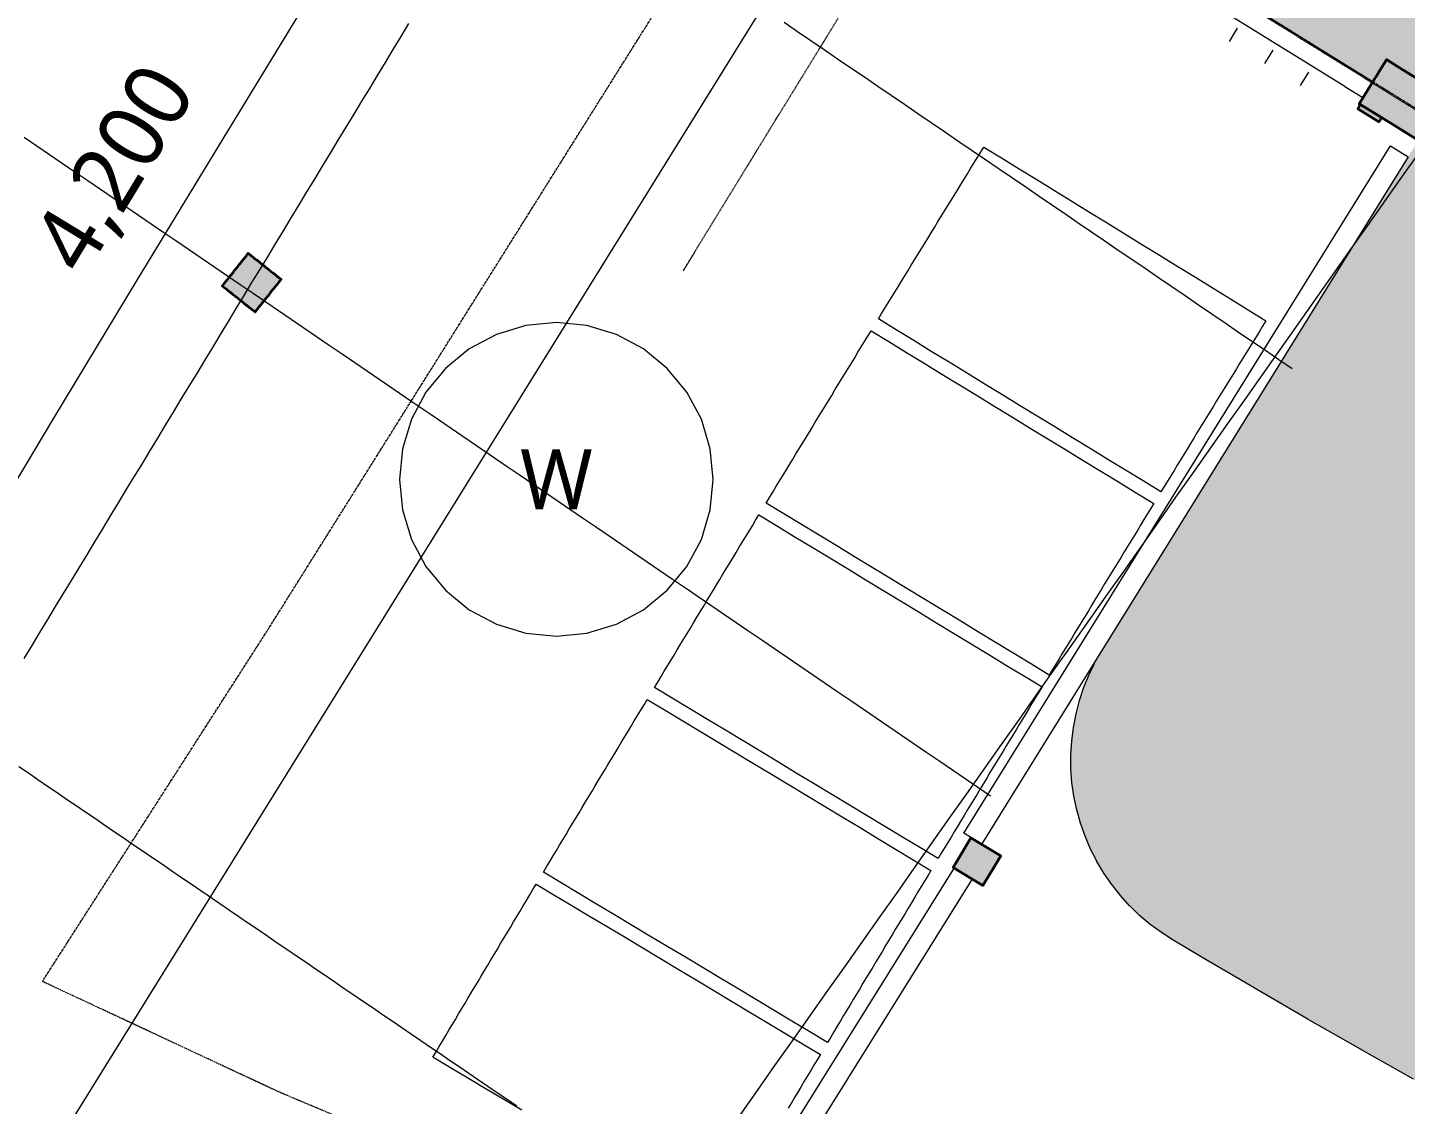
# Model space of a CAD drawing. Header units: millimetres. Extents: x -31757 to 121236, y -27283 to 63658.
# Drawn here: x 25983 to 29935, y 7806 to 10895 of the extents above; entities that cross this region are included whole.
import ezdxf

# ---------------------------------------------------------------- set-up
doc = ezdxf.new("R2010")
doc.units = ezdxf.units.MM
doc.linetypes.add('DASHDOT', pattern=[3.556, 2.54, -0.508, 0, -0.508])
doc.linetypes.add('PHANTOM', pattern=[6.35, 3.175, -0.635, 0.635, -0.635, 0.635, -0.635])
for name, color, linetype, lineweight in [('01_切断（構造・壁）', 7, 'Continuous', 35), ('03_切断（ガラス）', 5, 'Continuous', 13), ('06_部屋の色', 8, 'Continuous', 0), ('07_切断（建具）', 7, 'Continuous', 18), ('10_見えがかり', 7, 'Continuous', 13), ('20_上部（屋根の外形・梁）', 8, 'PHANTOM', 9), ('30_敷地・外構', 8, 'Continuous', 9), ('40_通り芯', 1, 'DASHDOT', 9), ('41_通り芯の符号', 1, 'Continuous', 13), ('50_寸法', 3, 'Continuous', 9)]:
    doc.layers.add(name, color=color, linetype=linetype, lineweight=lineweight)
doc.styles.add('JP', font='NotoSansCJKjp-Regular.otf')

msp = doc.modelspace()

# ---------------------------------------------------------------- hatches: boundary and pattern name
at = {"layer": '01_切断（構造・壁）'}
for points in [[(29895.2, 10618.8), (29802, 10676.6), (29802, 10676.6), (29802, 10676.6), (29846.9, 10748.9), (29849.4, 10752.9), (29865.1, 10778.3), (29877.3, 10797.9), (29880.5, 10803.1), (29927.3, 10774.1), (30050.5, 10697.7), (30172.2, 10622.1), (30177.7, 10618.8), (30177.9, 10618.6), (30150.9, 10575.1), (30115, 10517.1), (30111.8, 10512), (30111.4, 10511.4), (30042, 10399.4), (30130.9, 10344.4), (30130.9, 10344.4), (30147.6, 10334), (30156.4, 10328.6), (30156.4, 10328.6), (30156.4, 10328.6), (30156.4, 10328.6), (30239.3, 10277.3), (30249.7, 10270.9), (30258.5, 10265.4), (30258.5, 10265.4), (30343.8, 10212.6), (30411.5, 10170.7), (30437, 10154.9), (30437, 10154.9), (30445.8, 10149.4), (30462.5, 10139.1), (30462.5, 10139.1), (30488, 10123.3), (30539, 10091.7), (30539, 10091.7), (30555.7, 10081.4), (30564.5, 10075.9), (30564.5, 10075.9), (30615.6, 10044.3), (30657.8, 10018.2), (30666.6, 10012.8), (30666.6, 10012.8), (30666.6, 10012.7), (30666.6, 10012.7), (30759.8, 9955), (30768.6, 9949.6), (30768.6, 9949.6), (30861.8, 9891.9), (30870.7, 9886.4), (30947.1, 9839), (30947.1, 9839), (30956, 9833.6), (30970.5, 9824.6), (30998.2, 9807.4), (31049.2, 9775.9), (31049.2, 9775.9), (31065.9, 9765.5), (31065.9, 9765.5), (31065.9, 9765.5), (31074.7, 9760.1), (31074.7, 9760.1), (31154.6, 9710.6), (31167.9, 9702.4), (31176.7, 9696.9), (31176.7, 9696.9), (31176.7, 9696.9), (31176.7, 9696.9), (31253.2, 9649.5), (31253.2, 9649.5), (31262, 9644.1), (31278.7, 9633.7), (31278.7, 9633.7), (31278.8, 9633.7), (31278.8, 9633.7), (31355.3, 9586.4), (31355.3, 9586.4), (31372, 9576), (31380.8, 9570.6), (31380.8, 9570.6), (31385.3, 9567.8), (31399.2, 9559.2), (31415.4, 9585.3), (31427.5, 9604.9), (31427.5, 9604.9), (31427.5, 9604.9), (31460.7, 9584.3), (31465.8, 9581.2), (31516.8, 9549.6), (31516.8, 9549.6), (31533.5, 9539.2), (31542.3, 9533.8), (31542.3, 9533.8), (31542.3, 9533.7), (31618.8, 9486.4), (31618.8, 9486.4), (31627.6, 9480.9), (31644.3, 9470.6), (31644.3, 9470.6), (31695.3, 9439), (31695.3, 9439), (31720.8, 9423.2), (31720.8, 9423.2), (31737.5, 9412.8), (31746.3, 9407.4), (31746.3, 9407.4), (31746.3, 9407.4), (31746.3, 9407.4), (31822.8, 9360), (31822.8, 9360), (31831.6, 9354.5), (31848.3, 9344.2), (31848.3, 9344.2), (31848.3, 9344.2), (31848.3, 9344.2), (31924.8, 9296.8), (31924.8, 9296.8), (31941.5, 9286.4), (31950.3, 9281), (31950.3, 9281), (31950.3, 9281), (31950.3, 9281), (32026.8, 9233.6), (32026.8, 9233.6), (32043.5, 9223.2), (32052.3, 9217.8), (32052.3, 9217.8), (32077.8, 9202), (32077.8, 9202), (32077.9, 9202), (32138.8, 9164.2), (32145.5, 9160), (32154.3, 9154.6), (32154.3, 9154.6), (32205.3, 9123), (32230.8, 9107.2), (32230.8, 9107.2), (32247.5, 9096.8), (32256.4, 9091.4), (32256.4, 9091.4), (32256.4, 9091.4), (32256.4, 9091.4), (32332.9, 9044), (32332.9, 9044), (32349.6, 9033.7), (32358.4, 9028.2), (32358.4, 9028.2), (32358.4, 9028.2), (32358.4, 9028.2), (32434.9, 8980.8), (32434.9, 8980.8), (32451.6, 8970.5), (32460.4, 8965), (32460.4, 8965), (32485.9, 8949.2), (32485.9, 8949.2), (32536.9, 8917.6), (32536.9, 8917.6), (32545.7, 8912.2), (32562.4, 8901.8), (32562.4, 8901.8), (32587.9, 8886), (32587.9, 8886), (32638.9, 8854.4), (32638.9, 8854.4), (32655.6, 8844.1), (32664.4, 8838.6), (32664.4, 8838.6), (32664.4, 8838.6), (32664.4, 8838.6), (32716.8, 8806.1), (32767.8, 8774.5), (32767.8, 8774.5), (32801, 8754), (32801.1, 8754), (32818.8, 8742.9), (32790.4, 8697), (32896.4, 8631.4), (32905.2, 8626), (32905.2, 8626), (32905.2, 8626), (32905.2, 8626), (32998.4, 8568.2), (33007.2, 8562.8), (33007.2, 8562.8), (33007.2, 8562.8), (33007.2, 8562.8), (33100.4, 8505.1), (33134.7, 8483.8), (33185.7, 8452.2), (33185.7, 8452.2), (33202.4, 8441.9), (33211.2, 8436.5), (33211.2, 8436.5), (33287.8, 8389.1), (33287.8, 8389.1), (33304.5, 8378.7), (33313.3, 8373.3), (33313.3, 8373.3), (33389.8, 8325.9), (33389.8, 8325.9), (33406.5, 8315.6), (33415.3, 8310.1), (33415.3, 8310.1), (33415.3, 8310.1), (33415.3, 8310.1), (33496.5, 8259.8), (33508.5, 8252.4), (33517.3, 8247), (33517.3, 8246.9), (33610.6, 8189.2), (33619.4, 8183.8), (33619.4, 8183.8), (33619.4, 8183.8), (33619.4, 8183.8), (33712.6, 8126.1), (33721.4, 8120.6), (33721.4, 8120.6), (33814.6, 8062.9), (33823.4, 8057.5), (33823.4, 8057.5), (33823.4, 8057.5), (33823.4, 8057.5), (33899.9, 8010.1), (33899.9, 8010.1), (33905.7, 8006.5), (33916.6, 7999.7), (33925.5, 7994.2), (33925.5, 7994.2), (34018.7, 7936.6), (34053, 7915.3), (34147.9, 7856.5), (34152.9, 7864.6), (34152.9, 7864.6), (34160.9, 7877.5), (34175.8, 7901.5), (34209, 7880.9), (34226.8, 7869.9), (34226.8, 7869.9), (34226.8, 7869.9), (34226.8, 7869.9), (34265, 7846.2), (34265, 7846.2), (34281.7, 7835.9), (34290.5, 7830.4), (34290.5, 7830.4), (34367.1, 7783), (34367.1, 7783), (34375.9, 7777.6), (34392.6, 7767.2), (34392.6, 7767.2), (34392.6, 7767.2), (34392.6, 7767.2), (34485.8, 7709.5), (34494.6, 7704), (34494.6, 7704), (34571.1, 7656.6), (34571.1, 7656.6), (34587.8, 7646.3), (34596.6, 7640.8), (34596.6, 7640.8), (34596.6, 7640.8), (34596.6, 7640.8), (34673.1, 7593.4), (34673.1, 7593.4), (34689.8, 7583.1), (34698.6, 7577.6), (34698.6, 7577.6), (34775.1, 7530.2), (34775.1, 7530.2), (34791.8, 7519.9), (34800.6, 7514.4), (34800.6, 7514.4), (34877.1, 7467), (34877.1, 7467), (34893.8, 7456.7), (34902.6, 7451.2), (34902.6, 7451.2), (34928.1, 7435.4), (34928.2, 7435.4), (34979.1, 7403.8), (34979.1, 7403.8), (34987.9, 7398.4), (35004.6, 7388), (35004.6, 7388), (35097.8, 7330.3), (35106.6, 7324.8), (35106.6, 7324.8), (35183.1, 7277.4), (35183.1, 7277.4), (35199.8, 7267.1), (35208.7, 7261.7), (35208.7, 7261.7), (35234.2, 7245.9), (35234.2, 7245.8), (35290.5, 7211), (35301.9, 7203.9), (35310.7, 7198.5), (35310.7, 7198.5), (35387.2, 7151.1), (35387.2, 7151.1), (35403.9, 7140.7), (35412.7, 7135.3), (35412.7, 7135.3), (35465.1, 7102.8), (35516.1, 7071.2), (35516.1, 7071.2), (35549.3, 7050.6), (35549.3, 7050.6), (35567.1, 7039.6), (35567.1, 7039.6), (35567.1, 7039.6), (35559.1, 7026.7), (35544.3, 7002.7), (35544.3, 7002.7), (35539.1, 6994.4), (35572.3, 6973.8), (35590.1, 6962.8), (35590.1, 6962.8), (35590.1, 6962.8), (35590.1, 6962.8), (35628.4, 6939.1), (35628.4, 6939.1), (35645.1, 6928.8), (35653.9, 6923.3), (35653.9, 6923.3), (35730.4, 6876), (35730.4, 6876), (35747.1, 6865.6), (35755.9, 6860.2), (35755.9, 6860.2), (35781.4, 6844.4), (35832.4, 6812.8), (35832.4, 6812.8), (35849.2, 6802.5), (35849.2, 6802.5), (35849.2, 6802.5), (35857.9, 6797), (35857.9, 6797), (35858, 6797), (35858, 6797), (35951.2, 6739.3), (35960, 6733.9), (35960, 6733.9), (35960, 6733.8), (35960, 6733.8), (36053.2, 6676.1), (36062, 6670.7), (36062, 6670.7), (36062, 6670.7), (36062, 6670.7), (36138.5, 6623.3), (36138.5, 6623.3), (36155.2, 6613), (36164, 6607.5), (36164, 6607.5), (36240.6, 6560.1), (36240.6, 6560.1), (36257.3, 6549.8), (36266.1, 6544.3), (36266.1, 6544.3), (36266.1, 6544.3), (36266.1, 6544.3), (36342.6, 6497), (36342.6, 6497), (36357.3, 6487.9), (36359.3, 6486.6), (36368.1, 6481.1), (36368.1, 6481.1), (36444.6, 6433.8), (36444.6, 6433.8), (36453.7, 6428.2), (36461.3, 6423.5), (36470.1, 6418), (36470.1, 6418), (36546.6, 6370.6), (36546.6, 6370.6), (36547.2, 6370.3), (36563.3, 6360.3), (36572.2, 6354.8), (36572.2, 6354.8), (36572.2, 6354.8), (36572.2, 6354.8), (36660.7, 6300), (36665.4, 6297.1), (36672.4, 6292.7), (36699.7, 6275.9), (36750.7, 6244.3), (36750.7, 6244.3), (36767.4, 6233.9), (36767.4, 6233.9), (36767.4, 6233.9), (36776.3, 6228.5), (36776.3, 6228.5), (36896.7, 6153.9), (36924.1, 6198.1), (36924.1, 6198.1), (36924.1, 6198.1), (36957.3, 6177.6), (36975.1, 6166.5), (36975.1, 6166.5), (36975.1, 6166.5), (36975.1, 6166.5), (37013.3, 6142.8), (37013.3, 6142.8), (37025.9, 6135), (37030, 6132.5), (37038.8, 6127.1), (37038.8, 6127.1), (37038.8, 6127), (37038.8, 6127), (37115.3, 6079.7), (37115.3, 6079.7), (37132, 6069.3), (37140.8, 6063.9), (37140.8, 6063.9), (37166.3, 6048.1), (37217.3, 6016.5), (37217.3, 6016.5), (37234, 6006.1), (37242.8, 6000.7), (37242.8, 6000.7), (37336.1, 5942.9), (37344.9, 5937.5), (37344.9, 5937.5), (37426.7, 5886.8), (37438.1, 5879.7), (37446.9, 5874.3), (37446.9, 5874.3), (37472.3, 5858.5), (37523.4, 5826.9), (37523.4, 5826.9), (37540.1, 5816.5), (37548.9, 5811.1), (37548.9, 5811.1), (37548.9, 5811.1), (37548.9, 5811.1), (37625.4, 5763.7), (37625.4, 5763.7), (37642.1, 5753.3), (37650.9, 5747.9), (37650.9, 5747.9), (37650.9, 5747.9), (37650.9, 5747.9), (37744.1, 5690.1), (37752.9, 5684.7), (37752.9, 5684.7), (37846.1, 5626.9), (37854.9, 5621.5), (37854.9, 5621.5), (37931.4, 5574.1), (37931.4, 5574.1), (37948.1, 5563.7), (37956.9, 5558.3), (37956.9, 5558.3), (38050.1, 5500.6), (38058.9, 5495.1), (38058.9, 5495.1), (38058.9, 5495.1), (38058.9, 5495.1), (38152.1, 5437.4), (38160.9, 5431.9), (38160.9, 5431.9), (38161, 5431.9), (38161, 5431.9), (38213.4, 5399.4), (38264.4, 5367.8), (38264.4, 5367.8), (38264.4, 5367.8), (38315.4, 5336.2), (38328.2, 5356.9), (38315.4, 5336.2), (38315.4, 5336.2), (38307.6, 5323.6), (38292.9, 5300), (38291.5, 5300.8), (38240.5, 5332.4), (38240.5, 5332.4), (38231.7, 5337.9), (38215, 5348.2), (38215, 5348.2), (38215, 5348.2), (38215, 5348.2), (38138.5, 5395.6), (38138.5, 5395.6), (38129.7, 5401.1), (38113, 5411.4), (38113, 5411.4), (38036.5, 5458.8), (38036.5, 5458.8), (38027.7, 5464.3), (38011, 5474.6), (38011, 5474.6), (37925.7, 5527.5), (37909, 5537.8), (37909, 5537.8), (37909, 5537.8), (37909, 5537.8), (37832.4, 5585.2), (37832.4, 5585.2), (37823.6, 5590.7), (37806.9, 5601), (37806.9, 5601), (37721.6, 5653.9), (37704.9, 5664.2), (37704.9, 5664.2), (37619.6, 5717.1), (37602.9, 5727.4), (37602.9, 5727.4), (37517.6, 5780.3), (37449.9, 5822.2), (37415.6, 5843.4), (37398.9, 5853.8), (37398.9, 5853.8), (37398.9, 5853.8), (37398.9, 5853.8), (37322.4, 5901.2), (37322.4, 5901.2), (37313.6, 5906.6), (37296.9, 5917), (37296.9, 5917), (37211.6, 5969.8), (37143.9, 6011.8), (37109.6, 6033), (37092.9, 6043.4), (37092.9, 6043.4), (37092.9, 6043.4), (37092.9, 6043.4), (37007.6, 6096.2), (37005.8, 6097.3), (37003.6, 6098.7), (36935.6, 6140.8), (36908, 6096.3), (36890.2, 6107.3), (36857, 6127.9), (36857, 6127.9), (36857, 6127.9), (36857, 6127.9), (36855.6, 6128.8), (36855.6, 6128.8), (36846.8, 6134.2), (36830.1, 6144.5), (36830.1, 6144.5), (36804.6, 6160.3), (36753.6, 6191.9), (36753.6, 6191.9), (36744.8, 6197.4), (36728.1, 6207.7), (36728.1, 6207.7), (36644.6, 6259.4), (36642.7, 6260.5), (36627, 6270.2), (36626, 6270.9), (36626, 6270.9), (36626, 6270.9), (36626, 6270.9), (36540.7, 6323.7), (36524, 6334.1), (36524, 6334.1), (36447.5, 6381.4), (36447.5, 6381.4), (36444.6, 6383.2), (36438.7, 6386.9), (36422, 6397.2), (36422, 6397.2), (36422, 6397.2), (36422, 6397.2), (36336.6, 6450), (36319.9, 6460.4), (36319.9, 6460.4), (36319.9, 6460.4), (36319.9, 6460.4), (36234.6, 6513.2), (36217.9, 6523.5), (36217.9, 6523.5), (36217.9, 6523.5), (36217.9, 6523.5), (36141.4, 6570.9), (36141.4, 6570.9), (36132.6, 6576.4), (36115.9, 6586.7), (36115.9, 6586.7), (36115.9, 6586.7), (36115.9, 6586.7), (36030.6, 6639.5), (36013.8, 6649.9), (36013.8, 6649.9), (35928.5, 6702.7), (35886.3, 6728.8), (35835.3, 6760.4), (35835.3, 6760.4), (35826.5, 6765.9), (35809.8, 6776.2), (35809.8, 6776.2), (35809.8, 6776.2), (35809.8, 6776.2), (35733.3, 6823.6), (35733.3, 6823.6), (35724.5, 6829), (35707.8, 6839.4), (35707.8, 6839.4), (35707.8, 6839.4), (35707.8, 6839.4), (35631.2, 6886.8), (35631.2, 6886.8), (35622.4, 6892.2), (35618.5, 6894.7), (35567.5, 6926.2), (35567.5, 6926.2), (35549.7, 6937.2), (35516.5, 6957.8), (35516.5, 6957.8), (35516.5, 6957.8), (35529.8, 6979.4), (35539.1, 6994.4), (35539.1, 6994.4), (35544.3, 7002.7), (35483, 7040.6), (35466.4, 7051), (35466.4, 7051), (35466.3, 7051), (35466.3, 7051), (35389.8, 7098.4), (35389.8, 7098.4), (35381, 7103.8), (35364.3, 7114.2), (35364.3, 7114.2), (35364.3, 7114.2), (35287.8, 7161.6), (35287.8, 7161.6), (35279, 7167), (35262.3, 7177.4), (35262.3, 7177.4), (35236.8, 7193.2), (35236.8, 7193.2), (35177, 7230.2), (35160.3, 7240.6), (35160.3, 7240.6), (35075, 7293.4), (35058.3, 7303.8), (34981.8, 7351.2), (34981.8, 7351.2), (34965.1, 7361.5), (34956.3, 7367), (34956.3, 7367), (34905.3, 7398.6), (34879.8, 7414.4), (34879.8, 7414.4), (34871, 7419.8), (34854.3, 7430.2), (34854.3, 7430.2), (34854.3, 7430.2), (34854.3, 7430.2), (34777.8, 7477.6), (34777.8, 7477.6), (34769, 7483), (34752.3, 7493.4), (34752.3, 7493.4), (34675.7, 7540.7), (34675.7, 7540.7), (34666.9, 7546.2), (34650.2, 7556.5), (34650.2, 7556.5), (34599.2, 7588.1), (34573.7, 7603.9), (34573.7, 7603.9), (34564.9, 7609.4), (34548.2, 7619.7), (34548.2, 7619.7), (34548.2, 7619.8), (34548.2, 7619.8), (34471.7, 7667.1), (34471.7, 7667.1), (34462.9, 7672.6), (34446.2, 7682.9), (34446.2, 7682.9), (34446.2, 7682.9), (34446.2, 7682.9), (34369.7, 7730.3), (34369.7, 7730.3), (34365, 7733.3), (34353, 7740.7), (34344.2, 7746.1), (34344.2, 7746.1), (34344.2, 7746.1), (34344.2, 7746.1), (34258.9, 7799), (34254.9, 7801.4), (34186.9, 7843.6), (34181.9, 7835.5), (34181.9, 7835.5), (34173.9, 7822.5), (34158.9, 7798.3), (34141.1, 7809.3), (34131.7, 7815.1), (34107.9, 7829.9), (34107.9, 7829.9), (34106.5, 7830.8), (34106.5, 7830.8), (34097.7, 7836.2), (34081, 7846.6), (34081, 7846.6), (33995.7, 7899.4), (33979, 7909.7), (33979, 7909.7), (33902.4, 7957.1), (33902.4, 7957.1), (33893.6, 7962.6), (33876.9, 7972.9), (33876.9, 7972.9), (33876.9, 7972.9), (33876.9, 7972.9), (33800.4, 8020.3), (33800.4, 8020.3), (33791.6, 8025.7), (33774.9, 8036.1), (33774.9, 8036.1), (33698.4, 8083.4), (33698.4, 8083.4), (33689.6, 8088.9), (33672.9, 8099.2), (33672.9, 8099.2), (33596.3, 8146.6), (33596.3, 8146.6), (33587.5, 8152.1), (33570.8, 8162.4), (33570.8, 8162.4), (33494.3, 8209.8), (33494.3, 8209.8), (33485.5, 8215.2), (33468.8, 8225.6), (33468.8, 8225.6), (33443.3, 8241.4), (33392.3, 8272.9), (33392.3, 8272.9), (33383.5, 8278.4), (33383.5, 8278.4), (33383.5, 8278.4), (33366.8, 8288.7), (33366.8, 8288.7), (33366.8, 8288.7), (33366.8, 8288.7), (33281.5, 8341.6), (33264.7, 8351.9), (33264.7, 8351.9), (33179.4, 8404.7), (33162.7, 8415.1), (33162.7, 8415.1), (33077.4, 8467.9), (33060.7, 8478.2), (33060.7, 8478.2), (32975.4, 8531.1), (32958.7, 8541.4), (32958.7, 8541.4), (32882.1, 8588.8), (32882.1, 8588.8), (32873.3, 8594.2), (32856.6, 8604.6), (32856.6, 8604.6), (32818.4, 8628.3), (32818.4, 8628.3), (32800.6, 8639.3), (32767.4, 8659.8), (32775.4, 8672.8), (32790.4, 8697), (32790.4, 8697), (32795.6, 8705.5), (32743.2, 8737.9), (32743.2, 8737.9), (32726.5, 8748.3), (32717.7, 8753.7), (32717.7, 8753.7), (32717.7, 8753.7), (32717.7, 8753.7), (32641.2, 8801.1), (32641.2, 8801.1), (32632.4, 8806.6), (32615.7, 8816.9), (32615.7, 8816.9), (32590.2, 8832.7), (32539.2, 8864.3), (32539.2, 8864.3), (32522.5, 8874.7), (32513.7, 8880.1), (32513.7, 8880.1), (32462.7, 8911.7), (32462.7, 8911.7), (32437.2, 8927.5), (32437.2, 8927.5), (32428.4, 8933), (32411.7, 8943.3), (32411.7, 8943.3), (32411.6, 8943.3), (32411.6, 8943.3), (32335.1, 8990.7), (32335.1, 8990.7), (32326.3, 8996.2), (32309.6, 9006.5), (32309.6, 9006.5), (32309.6, 9006.5), (32309.6, 9006.5), (32233.1, 9053.9), (32233.1, 9053.9), (32224.3, 9059.4), (32207.6, 9069.7), (32207.6, 9069.7), (32207.6, 9069.7), (32207.6, 9069.7), (32131.1, 9117.1), (32131.1, 9117.1), (32122.3, 9122.6), (32105.6, 9132.9), (32105.6, 9132.9), (32080.1, 9148.7), (32080.1, 9148.7), (32080.1, 9148.7), (32022.3, 9184.5), (32020.3, 9185.8), (32003.6, 9196.1), (32003.6, 9196.1), (31952.6, 9227.7), (31952.6, 9227.7), (31927.1, 9243.5), (31927.1, 9243.5), (31918.3, 9249), (31901.6, 9259.3), (31901.6, 9259.3), (31876.1, 9275.1), (31825.1, 9306.7), (31825.1, 9306.7), (31808.4, 9317), (31808.1, 9317.2), (31748.6, 9354.1), (31748.6, 9354.1), (31723.1, 9369.9), (31723.1, 9369.9), (31714.3, 9375.3), (31697.6, 9385.7), (31697.6, 9385.7), (31672.1, 9401.5), (31672.1, 9401.5), (31621.1, 9433.1), (31621.1, 9433.1), (31604.4, 9443.4), (31595.6, 9448.9), (31595.6, 9448.9), (31544.6, 9480.5), (31519, 9496.3), (31519, 9496.3), (31510.2, 9501.7), (31507.4, 9503.5), (31506.3, 9504.2), (31438.3, 9546.3), (31409.8, 9500.3), (31409.8, 9500.3), (31409.8, 9500.3), (31392, 9511.3), (31358.8, 9531.9), (31358.8, 9531.9), (31331.9, 9548.6), (31331.9, 9548.6), (31238.6, 9606.3), (31229.8, 9611.7), (31229.8, 9611.7), (31144.5, 9664.6), (31127.8, 9674.9), (31127.8, 9674.9), (31051.3, 9722.3), (31051.3, 9722.3), (31042.5, 9727.7), (31025.8, 9738.1), (31025.8, 9738.1), (31000.3, 9753.9), (30949.3, 9785.4), (30949.3, 9785.4), (30932.6, 9795.8), (30923.8, 9801.2), (30923.8, 9801.2), (30923.7, 9801.2), (30923.7, 9801.2), (30847.2, 9848.6), (30847.2, 9848.6), (30838.4, 9854.1), (30821.7, 9864.4), (30821.7, 9864.4), (30821.7, 9864.4), (30821.7, 9864.4), (30745.2, 9911.8), (30745.2, 9911.8), (30736.4, 9917.2), (30719.7, 9927.6), (30719.7, 9927.6), (30643.2, 9975), (30643.2, 9975), (30634.4, 9980.4), (30617.7, 9990.7), (30617.7, 9990.7), (30617.7, 9990.8), (30617.7, 9990.8), (30541.1, 10038.1), (30541.1, 10038.1), (30532.3, 10043.6), (30515.6, 10053.9), (30515.6, 10053.9), (30490.1, 10069.7), (30439.1, 10101.3), (30439.1, 10101.3), (30422.4, 10111.6), (30422.4, 10111.6), (30422.4, 10111.6), (30413.6, 10117.1), (30413.6, 10117.1), (30320.4, 10174.8), (30311.6, 10180.3), (30311.6, 10180.3), (30226.3, 10233.1), (30209.5, 10243.4), (30209.5, 10243.4), (30124.2, 10296.2), (30120.3, 10298.7), (30069.3, 10330.3), (30069.3, 10330.3), (30051.5, 10341.3), (30020.5, 10360.5), (30018.3, 10361.9), (30026.4, 10375), (30032.8, 10385.4), (30041.6, 10399.6), (30041.6, 10399.6), (30099.1, 10492.4), (29972, 10571.2)], [(29817.8, 10649.2), (29798, 10661.4), (29803.3, 10670), (29805.9, 10674.2), (29825.7, 10661.9), (29866, 10636.9), (29862.7, 10631.4), (29858.1, 10624.1)], [(26548.9, 10147.4), (26547.4, 10148.7), (26541.1, 10153.6), (26542.4, 10155.2), (26547.3, 10161.5), (26548.6, 10163), (26553.6, 10169.3), (26554.8, 10170.9), (26559.8, 10177.1), (26561, 10178.7), (26566, 10185), (26567.3, 10186.5), (26572.2, 10192.8), (26573.5, 10194.3), (26578.5, 10200.6), (26579.7, 10202.2), (26584.7, 10208.4), (26585.9, 10210), (26590.9, 10216.3), (26592.2, 10217.8), (26597.1, 10224.1), (26598.4, 10225.6), (26603.4, 10231.9), (26604.6, 10233.5), (26609.6, 10239.7), (26610.8, 10241.3), (26615.8, 10247.6), (26617.4, 10246.3), (26623.6, 10241.3), (26625.2, 10240.1), (26631.5, 10235.1), (26633, 10233.9), (26639.3, 10228.9), (26640.9, 10227.6), (26647.1, 10222.7), (26648.7, 10221.4), (26654.9, 10216.4), (26656.5, 10215.2), (26662.8, 10210.2), (26664.3, 10209), (26670.6, 10204), (26672.2, 10202.7), (26678.4, 10197.8), (26680, 10196.5), (26686.3, 10191.5), (26687.8, 10190.3), (26694.1, 10185.3), (26695.6, 10184.1), (26701.9, 10179.1), (26703.5, 10177.8), (26709.7, 10172.9), (26708.5, 10171.3), (26703.5, 10165), (26702.3, 10163.5), (26697.3, 10157.2), (26696, 10155.6), (26691.1, 10149.4), (26689.8, 10147.8), (26684.8, 10141.6), (26683.6, 10140), (26678.6, 10133.7), (26677.4, 10132.2), (26672.4, 10125.9), (26671.1, 10124.3), (26666.2, 10118.1), (26664.9, 10116.5), (26659.9, 10110.2), (26658.7, 10108.7), (26653.7, 10102.4), (26652.5, 10100.9), (26647.5, 10094.6), (26646.2, 10093), (26641.3, 10086.8), (26640, 10085.2), (26635, 10078.9), (26633.5, 10080.2), (26627.2, 10085.2), (26625.6, 10086.4), (26619.4, 10091.4), (26617.8, 10092.6), (26611.6, 10097.6), (26610, 10098.9), (26603.7, 10103.8), (26602.2, 10105.1), (26595.9, 10110.1), (26594.3, 10111.3), (26588.1, 10116.3), (26586.5, 10117.5), (26580.2, 10122.5), (26578.7, 10123.8), (26572.4, 10128.7), (26570.9, 10130), (26564.6, 10135), (26563, 10136.2), (26556.8, 10141.2), (26555.2, 10142.4)], [(28684.6, 8457.4), (28637.2, 8486), (28660.1, 8523.9), (28688.5, 8570.9), (28726.7, 8547.8), (28774.1, 8519.2), (28751.2, 8481.3), (28722.8, 8434.3)]]:
    msp.add_hatch(color=7, dxfattribs=at).paths.add_polyline_path(points)
at = {"layer": '06_部屋の色', "true_color": 0xd8ccb8}
for points in [[(30824.6, 15270.2), (31123, 15727.5), (31422.6, 16183.9), (31723.3, 16639.6), (33224.3, 15646.1), (32926.1, 15194.4), (32629.2, 14741.9), (32333.5, 14288.6), (32038.9, 13834.6), (31745.6, 13379.7), (31453.5, 12924.1), (31162.6, 12467.7), (30873, 12010.5), (30584.5, 11552.6), (30297.3, 11093.9), (30011.2, 10634.4), (28481.9, 11583.6), (28770.4, 12047.1), (29060.2, 12509.9), (29351.2, 12971.9), (29643.4, 13433.1), (29936.9, 13893.6), (30231.6, 14353.2), (30527.5, 14812.1)], [(29972, 10571.2), (30099.5, 10492.1), (30138.7, 10555.3), (30786.8, 10153), (30980.7, 10032.7), (31950.2, 9431), (32144.1, 9310.6), (32725.8, 8949.6), (32919.7, 8829.3), (33113.6, 8708.9), (33307.5, 8588.6), (34083.1, 8107.2), (34277, 7986.9), (34470.8, 7866.6), (34664.7, 7746.2), (35052.5, 7505.5), (35246.4, 7385.2), (35634.2, 7144.5), (36603.7, 6542.8), (36797.6, 6422.5), (37379.3, 6061.4), (37573.2, 5941.1), (37546.5, 5901.5), (37516.9, 5863.7), (37484.3, 5827.9), (37448.7, 5793.9), (37448.7, 5793.9), (37410.2, 5761.9), (37368.8, 5731.8), (37368.8, 5731.7), (37324.5, 5703.6), (37277.3, 5677.3), (37227.2, 5653.1), (37174.2, 5630.8), (37174.2, 5630.8), (37118.4, 5610.4), (37118.4, 5610.4), (37059.8, 5592.1), (36998.5, 5575.8), (36998.4, 5575.8), (36934.3, 5561.4), (36867.4, 5549.1), (36797.9, 5538.8), (36725.6, 5530.4), (36650.7, 5524.1), (36573.1, 5519.9), (36493, 5517.6), (36492.9, 5517.6), (36410.3, 5517.4), (36325, 5519.2), (36237.3, 5523), (36147.1, 5528.8), (36054.5, 5536.7), (35959.5, 5546.6), (35862.1, 5558.4), (35762.4, 5572.3), (35660.5, 5588.2), (35556.3, 5606.1), (35449.9, 5626), (35341.4, 5647.8), (35230.8, 5671.6), (35118.1, 5697.4), (35003.4, 5725.2), (34886.7, 5754.8), (34768.1, 5786.4), (34647.6, 5820), (34525.3, 5855.4), (34401.1, 5892.7), (34275.3, 5931.9), (34147.8, 5972.9), (34018.6, 6015.8), (33887.9, 6060.6), (33755.6, 6107.1), (33621.8, 6155.4), (33486.6, 6205.5), (33350, 6257.3), (33212.2, 6310.9), (33073, 6366.2), (32932.6, 6423.1), (32791.1, 6481.8), (32648.5, 6542), (32504.8, 6603.9), (32360.2, 6667.4), (32214.6, 6732.5), (32068.2, 6799.1), (31920.9, 6867.2), (31772.9, 6936.8), (31624.2, 7007.8), (31474.9, 7080.3), (31324.9, 7154.2), (31174.5, 7229.5), (31023.6, 7306.1), (30872.3, 7384.1), (30720.6, 7463.3), (30568.7, 7543.8), (30416.6, 7625.5), (30264.3, 7708.4), (30111.9, 7792.4), (30038.3, 7833.5), (29960.8, 7876.8), (29958, 7878.4), (29808.4, 7963), (29805.6, 7964.6), (29656.1, 8050.3), (29653.2, 8052), (29503.8, 8138.7), (29501, 8140.3), (29351.8, 8228), (29349, 8229.6), (29268.1, 8277.8), (29234.6, 8299.2), (29202.7, 8322.8), (29172.3, 8348.5), (29143.8, 8376.1), (29143.7, 8376.1), (29117.1, 8405.5), (29092.4, 8436.7), (29092.4, 8436.7), (29069.9, 8469.4), (29049.5, 8503.5), (29049.5, 8503.6), (29031.5, 8538.9), (29015.8, 8575.5), (29002.6, 8612.9), (29002.6, 8613), (28991.9, 8651.2), (28983.8, 8690.1), (28978.3, 8729.4), (28978.2, 8729.5), (28975.3, 8769.1), (28975, 8808.8), (28977.4, 8848.5), (28982.3, 8887.9), (28989.9, 8926.9), (29000, 8965.3), (29000, 8965.3), (29012.6, 9003), (29027.7, 9039.7), (29045.2, 9075.4), (29065, 9109.8), (29536.6, 9869.7)]]:
    msp.add_hatch(color=8, dxfattribs=at).paths.add_polyline_path(points)

# ---------------------------------------------------------------- linework, layer by layer
at = {"layer": '01_切断（構造・壁）'}
for points in [[(29895.2, 10618.8), (29802, 10676.6), (29802, 10676.6), (29802, 10676.6), (29846.9, 10748.9), (29849.4, 10752.9), (29865.1, 10778.3), (29877.3, 10797.9), (29880.5, 10803.1), (29927.3, 10774.1), (30050.5, 10697.7)], [(29817.8, 10649.2), (29798, 10661.4), (29803.3, 10670), (29805.9, 10674.2), (29825.7, 10661.9), (29866, 10636.9), (29862.7, 10631.4), (29858.1, 10624.1), (29817.8, 10649.2)], [(29972, 10571.2), (29895.2, 10618.8)], [(26548.9, 10147.4), (26547.4, 10148.7), (26541.1, 10153.6), (26542.4, 10155.2), (26547.3, 10161.5), (26548.6, 10163), (26553.6, 10169.3), (26554.8, 10170.9), (26559.8, 10177.1), (26561, 10178.7), (26566, 10185), (26567.3, 10186.5), (26572.2, 10192.8), (26573.5, 10194.3), (26578.5, 10200.6), (26579.7, 10202.2), (26584.7, 10208.4), (26585.9, 10210), (26590.9, 10216.3), (26592.2, 10217.8), (26597.1, 10224.1), (26598.4, 10225.6), (26603.4, 10231.9), (26604.6, 10233.5), (26609.6, 10239.7), (26610.8, 10241.3), (26615.8, 10247.6), (26617.4, 10246.3), (26623.6, 10241.3), (26625.2, 10240.1), (26631.5, 10235.1), (26633, 10233.9), (26639.3, 10228.9), (26640.9, 10227.6), (26647.1, 10222.7), (26648.7, 10221.4), (26654.9, 10216.4), (26656.5, 10215.2), (26662.8, 10210.2), (26664.3, 10209), (26670.6, 10204), (26672.2, 10202.7), (26678.4, 10197.8), (26680, 10196.5), (26686.3, 10191.5), (26687.8, 10190.3), (26694.1, 10185.3), (26695.6, 10184.1), (26701.9, 10179.1), (26703.5, 10177.8), (26709.7, 10172.9), (26708.5, 10171.3), (26703.5, 10165), (26702.3, 10163.5), (26697.3, 10157.2), (26696, 10155.6), (26691.1, 10149.4), (26689.8, 10147.8), (26684.8, 10141.6), (26683.6, 10140), (26678.6, 10133.7), (26677.4, 10132.2), (26672.4, 10125.9), (26671.1, 10124.3), (26666.2, 10118.1), (26664.9, 10116.5), (26659.9, 10110.2), (26658.7, 10108.7), (26653.7, 10102.4), (26652.5, 10100.9), (26647.5, 10094.6), (26646.2, 10093), (26641.3, 10086.8), (26640, 10085.2), (26635, 10078.9), (26633.5, 10080.2), (26627.2, 10085.2), (26625.6, 10086.4), (26619.4, 10091.4), (26617.8, 10092.6), (26611.6, 10097.6), (26610, 10098.9), (26603.7, 10103.8), (26602.2, 10105.1), (26595.9, 10110.1), (26594.3, 10111.3), (26588.1, 10116.3), (26586.5, 10117.5), (26580.2, 10122.5), (26578.7, 10123.8), (26572.4, 10128.7), (26570.9, 10130), (26564.6, 10135), (26563, 10136.2), (26556.8, 10141.2), (26555.2, 10142.4), (26548.9, 10147.4)], [(28684.6, 8457.4), (28637.2, 8486), (28660.1, 8523.9), (28688.5, 8570.9), (28726.7, 8547.8), (28774.1, 8519.2), (28751.2, 8481.3), (28722.8, 8434.3), (28684.6, 8457.4)]]:
    msp.add_lwpolyline(points, dxfattribs=at)
at = {"layer": '03_切断（ガラス）'}
msp.add_lwpolyline([(29761.2, 10725.5), (29310.8, 11004.8)], dxfattribs=at)
at = {"layer": '07_切断（建具）'}
for points in [[(29429.7, 10855), (29453.3, 10893)], [(29531.7, 10791.8), (29555.3, 10829.8)], [(29633.7, 10728.5), (29657.3, 10766.6)], [(29761.2, 10725.5), (29812.2, 10693.9)]]:
    msp.add_lwpolyline(points, dxfattribs=at)
at = {"layer": '10_見えがかり'}
for points in [[(28823.4, 11371.6), (29839.6, 10740.9)], [(25245.7, 6369.4), (28250.5, 11210.9)], [(28687.4, 8572.6), (28668.3, 8584.4), (29891.7, 10555.6)], [(29891.7, 10555.6), (29942.7, 10523.9), (28720.1, 8554.1)], [(29958, 7878.4), (29808.4, 7963), (29805.6, 7964.6), (29656.1, 8050.3), (29653.2, 8052), (29503.8, 8138.7), (29501, 8140.3), (29351.8, 8228), (29349, 8229.6), (29268.1, 8277.8), (29234.6, 8299.2), (29202.7, 8322.8), (29172.3, 8348.5), (29143.8, 8376.1), (29143.7, 8376.1), (29117.1, 8405.5), (29092.4, 8436.7), (29092.4, 8436.7), (29069.9, 8469.4), (29049.5, 8503.5), (29049.5, 8503.6), (29031.5, 8538.9), (29015.8, 8575.5), (29002.6, 8612.9), (29002.6, 8613), (28991.9, 8651.2), (28983.8, 8690.1), (28978.3, 8729.4), (28978.2, 8729.5), (28975.3, 8769.1), (28975, 8808.8), (28977.4, 8848.5), (28982.3, 8887.9), (28989.9, 8926.9), (29000, 8965.3), (29000, 8965.3), (29012.6, 9003), (29027.7, 9039.7), (29042.2, 9069.2)], [(25548.7, 3528.9), (28639.8, 8482.1)], [(28691.2, 8451.1), (25600.9, 3499.4), (25548.7, 3528.9)]]:
    msp.add_lwpolyline(points, dxfattribs=at)
at = {"layer": '20_上部（屋根の外形・梁）'}
msp.add_lwpolyline([(40432.8, 2047.6), (34030.2, 4749.4), (34030.2, 4749.4), (26699.9, 7843.6), (26699.4, 7843.9), (26031.1, 8156.4), (26029.4, 8157.3), (26026.4, 8159.3), (26025.8, 8159.7), (26026.2, 8160.3), (26672.5, 9168.4), (26672.6, 9168.6), (28268.7, 11715.1), (28269.1, 11715.6), (28269.7, 11715.3), (30036.5, 10618.7)], dxfattribs=at)
at = {"layer": '30_敷地・外構'}
for points in [[(28152.7, 10910.1), (28191.1, 10884), (28229.4, 10857.8), (28267.7, 10831.7), (28306.1, 10805.6), (28344.4, 10779.4), (28382.8, 10753.3), (28421.1, 10727.2), (28459.4, 10701), (28497.8, 10674.9), (28536.1, 10648.8), (28574.5, 10622.6), (28612.8, 10596.5), (28651.1, 10570.4), (28689.5, 10544.2), (28727.8, 10518.1), (28766.2, 10492), (28804.5, 10465.9), (28842.8, 10439.7), (28881.2, 10413.6), (28919.5, 10387.5), (28957.8, 10361.3), (28996.2, 10335.2), (29034.5, 10309.1), (29072.9, 10282.9), (29111.2, 10256.8), (29149.5, 10230.7), (29187.9, 10204.5), (29226.2, 10178.4), (29264.6, 10152.3), (29302.9, 10126.1), (29341.2, 10100), (29379.6, 10073.9), (29417.9, 10047.7), (29456.3, 10021.6), (29494.6, 9995.5), (29532.9, 9969.3), (29571.3, 9943.2), (29609.6, 9917.1)], [(27075.8, 10906.4), (27053.3, 10869.3), (27030.8, 10832.1), (27008.3, 10794.9), (26985.7, 10757.8), (26963.2, 10720.6), (26940.7, 10683.5), (26918.2, 10646.3), (26895.7, 10609.1), (26873.1, 10572), (26850.6, 10534.8), (26828.1, 10497.7), (26805.6, 10460.5), (26783.1, 10423.4), (26760.5, 10386.2), (26738, 10349), (26715.5, 10311.9), (26693, 10274.7), (26670.5, 10237.6), (26647.9, 10200.4), (26625.4, 10163.3), (26602.9, 10126.1), (26580.4, 10088.9), (26557.9, 10051.8), (26535.3, 10014.6), (26512.8, 9977.5), (26490.3, 9940.3), (26467.8, 9903.1), (26445.3, 9866), (26422.7, 9828.8), (26400.2, 9791.7), (26377.7, 9754.5), (26355.2, 9717.4), (26332.7, 9680.2), (26310.1, 9643), (26287.6, 9605.9), (26265.1, 9568.7), (26242.6, 9531.6), (26220.1, 9494.4), (26197.5, 9457.2), (26175, 9420.1), (26152.5, 9382.9), (26130, 9345.8), (26107.5, 9308.6), (26084.9, 9271.5), (26062.4, 9234.3), (26039.9, 9197.1), (26017.4, 9160), (25994.9, 9122.8), (25972.3, 9085.7)], [(25972.9, 10580.6), (26009.3, 10555.7), (26045.8, 10530.9), (26082.3, 10506), (26118.8, 10481.2), (26155.2, 10456.3), (26191.7, 10431.4), (26228.2, 10406.6), (26264.6, 10381.7), (26301.1, 10356.9), (26337.6, 10332), (26374.1, 10307.1), (26410.5, 10282.3), (26447, 10257.4), (26483.5, 10232.6), (26520, 10207.7), (26556.4, 10182.8), (26592.9, 10158), (26629.4, 10133.1), (26665.8, 10108.3), (26702.3, 10083.4), (26738.8, 10058.5), (26775.3, 10033.7), (26811.7, 10008.8), (26848.2, 9984), (26884.7, 9959.1), (26921.1, 9934.3), (26957.6, 9909.4), (26994.1, 9884.5), (27030.6, 9859.7), (27067, 9834.8), (27103.5, 9810), (27140, 9785.1), (27176.5, 9760.2), (27212.9, 9735.4), (27249.4, 9710.5), (27285.9, 9685.7), (27322.3, 9660.8), (27358.8, 9635.9), (27395.3, 9611.1), (27431.8, 9586.2), (27468.2, 9561.4), (27504.7, 9536.5), (27541.2, 9511.6), (27577.6, 9486.8), (27614.1, 9461.9), (27650.6, 9437.1), (27687.1, 9412.2), (27723.5, 9387.3), (27760, 9362.5), (27796.5, 9337.6), (27833, 9312.8), (27869.4, 9287.9), (27905.9, 9263), (27942.4, 9238.2), (27978.8, 9213.3), (28015.3, 9188.5), (28051.8, 9163.6), (28088.3, 9138.7), (28124.7, 9113.9), (28161.2, 9089), (28197.7, 9064.2), (28234.2, 9039.3), (28270.6, 9014.4), (28307.1, 8989.6), (28343.6, 8964.7), (28380, 8939.9), (28416.5, 8915), (28453, 8890.1), (28489.5, 8865.3), (28525.9, 8840.4), (28562.4, 8815.6), (28598.9, 8790.7), (28635.3, 8765.8), (28671.8, 8741), (28708.3, 8716.1), (28744.8, 8691.3)], [(28423, 10059.2), (28432.4, 10074.6), (28441.9, 10090.1), (28451.3, 10105.5), (28460.8, 10120.9), (28470.2, 10136.3), (28479.6, 10151.7), (28489.1, 10167.1), (28498.5, 10182.5), (28508, 10198), (28517.4, 10213.4), (28526.9, 10228.8), (28536.3, 10244.2), (28545.8, 10259.6), (28555.2, 10275), (28564.6, 10290.4), (28574.1, 10305.8), (28583.6, 10321.2), (28593, 10336.6), (28602.5, 10352), (28611.9, 10367.4), (28621.4, 10382.8), (28630.9, 10398.2), (28640.3, 10413.6), (28649.8, 10429), (28659.3, 10444.4), (28668.7, 10459.8), (28678.2, 10475.2), (28687.7, 10490.6), (28697.1, 10506), (28706.6, 10521.4), (28716.1, 10536.8), (28725.5, 10552.2), (28776.1, 10521.1), (28826.7, 10490), (28877.2, 10458.9), (28927.8, 10427.7), (28978.3, 10396.6), (29028.9, 10365.5), (29079.5, 10334.4), (29130, 10303.2), (29180.6, 10272.1), (29231.2, 10241), (29281.7, 10209.9), (29332.3, 10178.7), (29382.8, 10147.6), (29433.4, 10116.5), (29484, 10085.3), (29534.5, 10054.2), (29525.1, 10038.9), (29515.7, 10023.6), (29506.3, 10008.2), (29496.8, 9992.9), (29487.4, 9977.6), (29478, 9962.3), (29468.6, 9946.9), (29459.2, 9931.6), (29449.7, 9916.3), (29440.3, 9900.9), (29430.9, 9885.6), (29421.5, 9870.3), (29412, 9855), (29402.6, 9839.6), (29393.2, 9824.3), (29383.8, 9809), (29374.4, 9793.6), (29365, 9778.3), (29355.6, 9762.9), (29346.2, 9747.6), (29336.8, 9732.3), (29327.4, 9716.9), (29318, 9701.6), (29308.6, 9686.2), (29299.2, 9670.9), (29289.8, 9655.5), (29280.4, 9640.2), (29271, 9624.9), (29261.6, 9609.5), (29252.2, 9594.2), (29242.8, 9578.8), (29233.4, 9563.5), (29182.7, 9594.5), (29132.1, 9625.5), (29081.4, 9656.4), (29030.8, 9687.4), (28980.1, 9718.4), (28929.5, 9749.4), (28878.8, 9780.4), (28828.2, 9811.4), (28777.5, 9842.3), (28726.9, 9873.3), (28676.2, 9904.3), (28625.6, 9935.3), (28574.9, 9966.3), (28524.3, 9997.3), (28473.6, 10028.2), (28423, 10059.2)], [(29975.6, 10539.9), (29925.6, 10469), (29875.6, 10398.2), (29825.6, 10327.3), (29775.6, 10256.4), (29725.6, 10185.6), (29675.6, 10114.7), (29625.6, 10043.8), (29575.6, 9972.9), (29525.6, 9902.1), (29475.6, 9831.2), (29425.6, 9760.3), (29375.6, 9689.4), (29325.6, 9618.6), (29275.6, 9547.7), (29225.6, 9476.8), (29175.6, 9405.9), (29125.6, 9335.1), (29075.6, 9264.2), (29025.6, 9193.3), (28975.6, 9122.4), (28925.6, 9051.6), (28875.5, 8980.7), (28825.5, 8909.8), (28775.5, 8839), (28725.5, 8768.1), (28675.5, 8697.2), (28625.5, 8626.3), (28575.5, 8555.5), (28525.5, 8484.6), (28475.5, 8413.7), (28425.5, 8342.8), (28375.5, 8272), (28325.5, 8201.1), (28275.5, 8130.2), (28225.5, 8059.3), (28175.5, 7988.5), (28125.5, 7917.6), (28075.5, 7846.7), (28025.5, 7775.8)], [(28101.1, 9531.3), (28110.5, 9546.7), (28119.9, 9562.2), (28129.3, 9577.6), (28138.7, 9593), (28148.1, 9608.5), (28157.5, 9623.9), (28166.9, 9639.4), (28176.3, 9654.8), (28185.7, 9670.2), (28195.1, 9685.7), (28204.5, 9701.1), (28213.9, 9716.6), (28223.3, 9732), (28232.7, 9747.5), (28242.1, 9762.9), (28251.5, 9778.3), (28260.9, 9793.8), (28270.3, 9809.2), (28279.7, 9824.6), (28289.1, 9840.1), (28298.6, 9855.5), (28308, 9870.9), (28317.4, 9886.3), (28326.8, 9901.8), (28336.2, 9917.2), (28345.7, 9932.6), (28355.1, 9948.1), (28364.5, 9963.5), (28373.9, 9978.9), (28383.3, 9994.3), (28392.8, 10009.8), (28402.2, 10025.2), (28452.8, 9994.2), (28503.5, 9963.3), (28554.1, 9932.3), (28604.8, 9901.3), (28655.5, 9870.3), (28706.1, 9839.4), (28756.8, 9808.4), (28807.4, 9777.4), (28858.1, 9746.4), (28908.7, 9715.5), (28959.4, 9684.5), (29010, 9653.5), (29060.7, 9622.5), (29111.4, 9591.6), (29162, 9560.6), (29212.7, 9529.6), (29203.3, 9514.3), (29193.9, 9498.9), (29184.5, 9483.6), (29175.2, 9468.2), (29165.8, 9452.8), (29156.4, 9437.5), (29147, 9422.1), (29137.7, 9406.8), (29128.3, 9391.4), (29118.9, 9376.1), (29109.5, 9360.7), (29100.2, 9345.3), (29090.8, 9330), (29081.4, 9314.6), (29072, 9299.3), (29062.7, 9283.9), (29053.3, 9268.5), (29044, 9253.2), (29034.6, 9237.8), (29025.3, 9222.4), (29015.9, 9207.1), (29006.5, 9191.7), (28997.2, 9176.3), (28987.8, 9161), (28978.5, 9145.6), (28969.1, 9130.2), (28959.8, 9114.8), (28950.4, 9099.5), (28941.1, 9084.1), (28931.7, 9068.7), (28922.4, 9053.4), (28913, 9038), (28862.3, 9068.8), (28811.5, 9099.6), (28760.8, 9130.5), (28710, 9161.3), (28659.3, 9192.1), (28608.6, 9223), (28557.8, 9253.8), (28507.1, 9284.6), (28456.3, 9315.5), (28405.6, 9346.3), (28354.8, 9377.1), (28304.1, 9408), (28253.4, 9438.8), (28202.6, 9469.6), (28151.9, 9500.4), (28101.1, 9531.3)], [(27780.9, 9002.3), (27790.2, 9017.8), (27799.6, 9033.3), (27808.9, 9048.8), (27818.3, 9064.2), (27827.6, 9079.7), (27837, 9095.2), (27846.3, 9110.6), (27855.7, 9126.1), (27865, 9141.6), (27874.4, 9157), (27883.7, 9172.5), (27893.1, 9188), (27902.4, 9203.5), (27911.8, 9218.9), (27921.1, 9234.4), (27930.5, 9249.9), (27939.8, 9265.3), (27949.2, 9280.8), (27958.6, 9296.2), (27967.9, 9311.7), (27977.3, 9327.1), (27986.7, 9342.6), (27996.1, 9358.1), (28005.4, 9373.5), (28014.8, 9389), (28024.2, 9404.4), (28033.5, 9419.9), (28042.9, 9435.3), (28052.3, 9450.8), (28061.7, 9466.3), (28071, 9481.7), (28080.4, 9497.2), (28131.2, 9466.4), (28181.9, 9435.5), (28232.7, 9404.7), (28283.4, 9373.9), (28334.2, 9343.1), (28384.9, 9312.3), (28435.7, 9281.4), (28486.4, 9250.6), (28537.2, 9219.8), (28587.9, 9189), (28638.7, 9158.2), (28689.4, 9127.3), (28740.2, 9096.5), (28790.9, 9065.7), (28841.7, 9034.9), (28892.4, 9004.1), (28883.1, 8988.7), (28873.7, 8973.3), (28864.4, 8957.9), (28855.1, 8942.5), (28845.8, 8927.1), (28836.4, 8911.7), (28827.1, 8896.4), (28817.8, 8881), (28808.4, 8865.6), (28799.1, 8850.2), (28789.8, 8834.8), (28780.5, 8819.4), (28771.1, 8804), (28761.8, 8788.7), (28752.5, 8773.3), (28743.1, 8757.9), (28733.8, 8742.5), (28724.5, 8727.1), (28715.2, 8711.7), (28705.9, 8696.3), (28696.6, 8680.9), (28687.3, 8665.5), (28678, 8650.1), (28668.7, 8634.7), (28659.4, 8619.3), (28650.1, 8603.9), (28640.8, 8588.5), (28631.5, 8573.1), (28622.2, 8557.7), (28612.8, 8542.3), (28603.5, 8526.9), (28594.2, 8511.5), (28543.4, 8542.2), (28492.6, 8572.9), (28441.7, 8603.5), (28390.9, 8634.2), (28340.1, 8664.9), (28289.2, 8695.6), (28238.4, 8726.3), (28187.5, 8756.9), (28136.7, 8787.6), (28085.9, 8818.3), (28035, 8849), (27984.2, 8879.6), (27933.4, 8910.3), (27882.5, 8941), (27831.7, 8971.7), (27780.9, 9002.3)], [(27462.2, 8472.4), (27471.5, 8487.9), (27480.8, 8503.4), (27490.1, 8518.9), (27499.4, 8534.4), (27508.7, 8549.9), (27518, 8565.4), (27527.3, 8580.9), (27536.6, 8596.4), (27545.9, 8611.9), (27555.2, 8627.4), (27564.5, 8642.9), (27573.8, 8658.4), (27583.1, 8673.9), (27592.4, 8689.4), (27601.7, 8704.9), (27611, 8720.4), (27620.4, 8735.9), (27629.7, 8751.4), (27639, 8766.9), (27648.3, 8782.4), (27657.7, 8797.8), (27667, 8813.3), (27676.3, 8828.8), (27685.6, 8844.3), (27695, 8859.8), (27704.3, 8875.3), (27713.6, 8890.8), (27722.9, 8906.2), (27732.3, 8921.7), (27741.6, 8937.2), (27750.9, 8952.7), (27760.2, 8968.2), (27811.1, 8937.5), (27861.9, 8906.8), (27912.8, 8876.2), (27963.6, 8845.5), (28014.5, 8814.8), (28065.3, 8784.2), (28116.1, 8753.5), (28167, 8722.8), (28217.8, 8692.2), (28268.7, 8661.5), (28319.5, 8630.8), (28370.4, 8600.2), (28421.2, 8569.5), (28472, 8538.8), (28522.9, 8508.2), (28573.7, 8477.5), (28564.4, 8462.1), (28555.2, 8446.7), (28545.9, 8431.3), (28536.6, 8415.9), (28527.3, 8400.5), (28518, 8385), (28508.7, 8369.6), (28499.5, 8354.2), (28490.2, 8338.8), (28480.9, 8323.4), (28471.6, 8308), (28462.3, 8292.6), (28453.1, 8277.1), (28443.8, 8261.7), (28434.5, 8246.3), (28425.2, 8230.9), (28416, 8215.5), (28406.7, 8200.1), (28397.4, 8184.6), (28388.2, 8169.2), (28378.9, 8153.8), (28369.7, 8138.3), (28360.4, 8122.9), (28351.1, 8107.5), (28341.9, 8092.1), (28332.6, 8076.6), (28323.3, 8061.2), (28314.1, 8045.8), (28304.8, 8030.4), (28295.6, 8014.9), (28286.3, 7999.5), (28277, 7984.1), (28226.1, 8014.6), (28175.2, 8045.1), (28124.3, 8075.6), (28073.3, 8106.2), (28022.4, 8136.7), (27971.5, 8167.2), (27920.5, 8197.7), (27869.6, 8228.3), (27818.7, 8258.8), (27767.8, 8289.3), (27716.8, 8319.8), (27665.9, 8350.4), (27615, 8380.9), (27564, 8411.4), (27513.1, 8441.9), (27462.2, 8472.4)], [(25957.5, 8775.7), (25985, 8757), (26012.5, 8738.3), (26039.9, 8719.6), (26067.4, 8700.9), (26094.9, 8682.2), (26122.3, 8663.4), (26149.8, 8644.7), (26177.2, 8626), (26204.7, 8607.3), (26232.2, 8588.6), (26259.6, 8569.8), (26287.1, 8551.1), (26314.6, 8532.4), (26342, 8513.7), (26369.5, 8495), (26396.9, 8476.3), (26424.4, 8457.5), (26451.9, 8438.8), (26479.3, 8420.1), (26506.8, 8401.4), (26534.3, 8382.7), (26561.7, 8363.9), (26589.2, 8345.2), (26616.6, 8326.5), (26644.1, 8307.8), (26671.6, 8289.1), (26699, 8270.3), (26726.5, 8251.6), (26753.9, 8232.9), (26781.4, 8214.2), (26808.9, 8195.5), (26836.3, 8176.8), (26863.8, 8158), (26891.3, 8139.3), (26918.7, 8120.6), (26946.2, 8101.9), (26973.6, 8083.2), (27001.1, 8064.4), (27028.6, 8045.7), (27056, 8027), (27083.5, 8008.3), (27111, 7989.6), (27138.4, 7970.9), (27165.9, 7952.1), (27193.3, 7933.4), (27220.8, 7914.7), (27248.3, 7896), (27275.7, 7877.3), (27303.2, 7858.5), (27330.7, 7839.8), (27358.1, 7821.1), (27385.6, 7802.4)], [(27145.1, 7941.6), (27154.4, 7957.1), (27163.6, 7972.6), (27172.9, 7988.2), (27182.1, 8003.7), (27191.4, 8019.2), (27200.7, 8034.7), (27209.9, 8050.3), (27219.2, 8065.8), (27228.4, 8081.3), (27237.7, 8096.8), (27246.9, 8112.4), (27256.2, 8127.9), (27265.5, 8143.4), (27274.7, 8159), (27284, 8174.5), (27293.2, 8190), (27302.5, 8205.5), (27311.8, 8221), (27321.1, 8236.5), (27330.3, 8252.1), (27339.6, 8267.6), (27348.9, 8283.1), (27358.2, 8298.6), (27367.5, 8314.1), (27376.7, 8329.6), (27386, 8345.1), (27395.3, 8360.7), (27404.6, 8376.2), (27413.8, 8391.7), (27423.1, 8407.2), (27432.4, 8422.7), (27441.7, 8438.2), (27492.6, 8407.7), (27543.6, 8377.2), (27594.5, 8346.7), (27645.4, 8316.2), (27696.4, 8285.7), (27747.3, 8255.1), (27798.2, 8224.6), (27849.2, 8194.1), (27900.1, 8163.6), (27951, 8133.1), (28002, 8102.6), (28052.9, 8072.1), (28103.8, 8041.6), (28154.8, 8011), (28205.7, 7980.5), (28256.6, 7950), (28247.4, 7934.6), (28238.2, 7919.1), (28228.9, 7903.7), (28219.7, 7888.3), (28210.5, 7872.8), (28201.2, 7857.4), (28192, 7841.9), (28182.8, 7826.5), (28173.5, 7811), (28164.3, 7795.6)], [(27400.2, 7789.7), (27349.2, 7820.1), (27298.2, 7850.5), (27247.2, 7880.8), (27196.1, 7911.2), (27145.1, 7941.6)]]:
    msp.add_lwpolyline(points, dxfattribs=at)
at = {"layer": '40_通り芯'}
for points in [[(27863.3, 10197.2), (28126.5, 10627.2), (28390.8, 11056.6), (28656.2, 11485.3), (28922.6, 11913.3), (29190.1, 12340.7), (29458.7, 12767.5), (29728.2, 13193.6), (29998.9, 13619)], [(42924, 2615.6), (26440.4, 12845.6)]]:
    msp.add_lwpolyline(points, dxfattribs=at)
at = {"layer": '41_通り芯の符号'}
msp.add_lwpolyline([(27949.5, 9599.1), (27940.9, 9686.9), (27915.3, 9771.3), (27873.7, 9849.1), (27817.7, 9917.3), (27749.5, 9973.3), (27671.7, 10014.9), (27587.3, 10040.5), (27499.5, 10049.1), (27411.7, 10040.5), (27327.3, 10014.9), (27249.5, 9973.3), (27181.3, 9917.3), (27125.4, 9849.1), (27083.8, 9771.3), (27058.2, 9686.9), (27049.5, 9599.1), (27058.2, 9511.3), (27083.8, 9426.9), (27125.4, 9349.1), (27181.3, 9280.9), (27249.5, 9224.9), (27327.3, 9183.4), (27411.7, 9157.8), (27499.5, 9149.1), (27587.3, 9157.8), (27671.7, 9183.4), (27749.5, 9224.9), (27817.7, 9280.9), (27873.7, 9349.1), (27915.3, 9426.9), (27940.9, 9511.3), (27949.5, 9599.1)], dxfattribs=at)
at = {"layer": '50_寸法'}
msp.add_lwpolyline([(25337.5, 8567.5), (25576.9, 8970.3), (25817.1, 9372.6), (26058.3, 9774.3), (26300.4, 10175.4), (26543.4, 10576), (26787.3, 10976.1), (27032.1, 11375.6), (27277.8, 11774.5), (27524.4, 12172.9)], dxfattribs=at)

# ---------------------------------------------------------------- texts
at = {"layer": '41_通り芯の符号', "insert": (27499.5, 9599.1), "char_height": 172, "attachment_point": 5, "style": 'JP'}
msp.add_mtext('W', dxfattribs=at)
at = {"layer": '50_寸法', "insert": (26336.3, 10427.7), "char_height": 187.87, "attachment_point": 8, "rotation": 58.7607, "style": 'JP'}
msp.add_mtext('4,200', dxfattribs=at)

doc.saveas('drawing.dxf')
